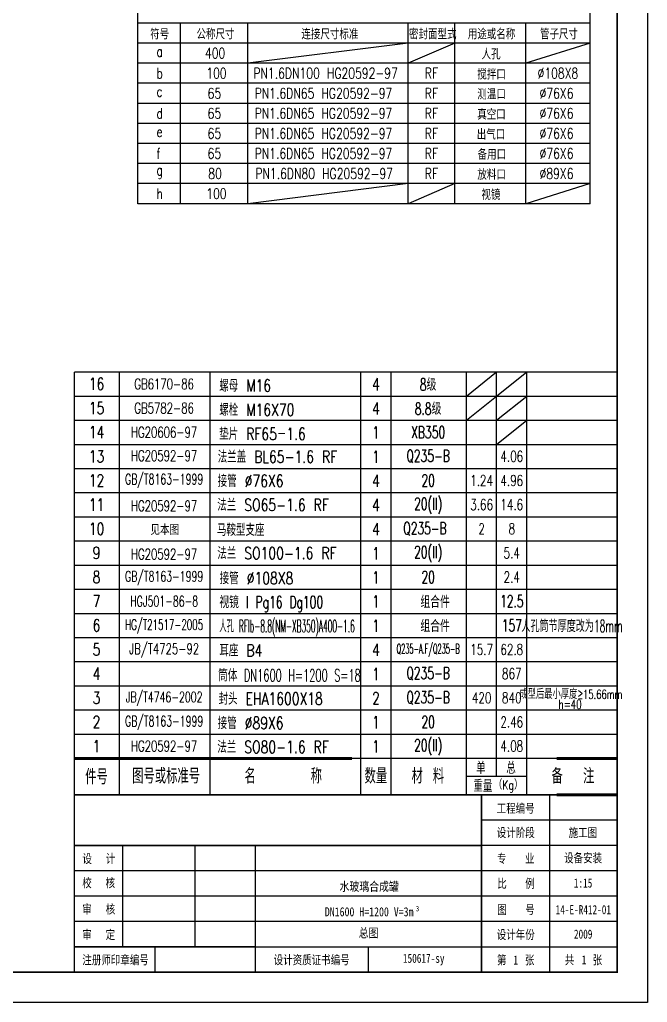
# Model space of a CAD drawing. Header units: inches. Extents: x 62841 to 69141, y -16552 to -7642.
# Drawn here: x 66019 to 69141, y -16552 to -11668 of the extents above; entities that cross this region are included whole.
import ezdxf
from ezdxf.enums import TextEntityAlignment as Align

# ---------------------------------------------------------------- set-up
doc = ezdxf.new("R2010")
doc.units = ezdxf.units.IN
doc.header["$LTSCALE"] = 150
doc.header["$MEASUREMENT"] = 0
for name, color, linetype in [('1', 2, 'Continuous'), ('2', 1, 'Continuous'), ('K1', 4, 'Continuous'), ('鲁新图框', 7, 'Continuous')]:
    doc.layers.add(name, color=color, linetype=linetype)
doc.styles.add('HZFS', font='txt.shx', dxfattribs={"width": 0.75, "bigfont": 'hzfs.shx'})
doc.styles.add('ST', font='', dxfattribs={"width": 0.75})
doc.styles.add('鲁新标准', font='', dxfattribs={"width": 0.75})
doc.styles.get('ST').set_extended_font_data('SimSun')
doc.styles.get('鲁新标准').set_extended_font_data('SimSun')

# ---------------------------------------------------------------- blocks, each defined once
blk = doc.blocks.new('A2_594H')
at = {"const_width": 50}
blk.add_lwpolyline([(-40000, 0), (0, 0), (0, 55900), (-40000, 55900)], close=True, dxfattribs=at)
blk = doc.blocks.new('属性文字01')
at = {"style": '鲁新标准', "width": 0.75}
for tag, p in [('3', (-11.3, 53.05)), ('4', (-11.37, 44.76)), ('5', (-11.31, 36.37)), ('1', (-82.25, 35.7)), ('2', (-82.25, 27.7)), ('6', (-11.31, 28.04)), ('7', (-11.24, 19.22)), ('8', (-11.28, 11.12)), ('9', (-33.65, 2.52))]:
    blk.add_attdef(tag, text='', height=3, dxfattribs=at).set_placement(p, align=Align.CENTER)

msp = doc.modelspace()

# ---------------------------------------------------------------- linework, layer by layer
for p, q in [((67950.8, -11784.7), (67153.5, -11884.5)), ((68183.7, -11784.7), (67950.8, -11884.5)), ((68856.1, -11784.7), (68537.2, -11884.5)), ((67950.8, -12483), (67153.5, -12582.7)), ((68183.7, -12483), (67950.8, -12582.7)), ((68856.1, -12483), (68537.2, -12582.7)), ((68391.1, -13420.5), (68241.1, -13540.5)), ((68541.1, -13420.5), (68391.1, -13540.5)), ((68391.1, -13540.5), (68241.1, -13660.5)), ((68541.1, -13540.5), (68391.1, -13660.5)), ((68541.1, -13660.5), (68391.1, -13780.5)), ((66291.1, -15520.5), (68991.1, -15520.5)), ((68653.6, -15520.5), (68653.6, -16402.5)), ((68991.1, -15520.5), (68991.1, -16402.5)), ((68991.1, -15646.5), (68316.1, -15646.5)), ((66531.1, -15772.5), (66531.1, -16276.5)), ((66891.1, -15772.5), (66891.1, -16276.5)), ((67191.1, -15772.5), (67191.1, -16402.5)), ((68991.1, -15772.5), (68316.1, -15772.5)), ((68991.1, -15898.5), (66291.1, -15898.5)), ((68991.1, -16024.5), (66291.1, -16024.5)), ((67191.1, -16150.5), (66291.1, -16150.5)), ((68316.1, -16150.5), (66291.1, -16150.5)), ((68991.1, -16150.5), (68316.1, -16150.5)), ((67191.1, -16276.5), (66291.1, -16276.5)), ((66294.8, -16276.5), (68991.1, -16276.5)), ((66692.3, -16402.5), (66692.3, -16276.5)), ((67753.6, -16402.5), (67753.6, -16276.5)), ((68991.1, -16297.5), (68991.1, -16402.5)), ((68639.4, -16402.5), (68991.1, -16402.5)), ((68639.4, -16402.5), (68991.1, -16402.5))]:
    msp.add_line(p, q)
at = {"linetype": 'Continuous', "lineweight": 25}
for p, q in [((68991.1, -13420.5), (66291.1, -13420.5)), ((66516.1, -15520.5), (66516.1, -13420.5)), ((66966.1, -15520.5), (66966.1, -13420.5)), ((67716.1, -15520.5), (67716.1, -13420.5)), ((67866.1, -15520.5), (67866.1, -13420.5)), ((68241.1, -15520.5), (68241.1, -13420.5)), ((68391.1, -15430.5), (68391.1, -13420.5)), ((68541.1, -15520.5), (68541.1, -13420.5)), ((68991.1, -13540.5), (66291.1, -13540.5)), ((68991.1, -13660.5), (66291.1, -13660.5)), ((68991.1, -13780.5), (66291.1, -13780.5)), ((68991.1, -13900.5), (66291.1, -13900.5)), ((68991.1, -14020.5), (66291.1, -14020.5)), ((68991.1, -14140.5), (66291.1, -14140.5)), ((68991.1, -14260.5), (66291.1, -14260.5)), ((68991.1, -14380.5), (66291.1, -14380.5)), ((68991.1, -14500.5), (66291.1, -14500.5)), ((68991.1, -14620.5), (66291.1, -14620.5)), ((68991.1, -14740.5), (66291.1, -14740.5)), ((68991.1, -14860.5), (66291.1, -14860.5)), ((68991.1, -15100.5), (66291.1, -15100.5)), ((68991.1, -15220.5), (66291.1, -15220.5)), ((68991.1, -15340.5), (66291.1, -15340.5)), ((68541.1, -15430.5), (68241.1, -15430.5))]:
    msp.add_line(p, q, dxfattribs=at)
at = {"ltscale": 0.5}
msp.add_line((68991.1, -14980.5), (66291.1, -14980.5), dxfattribs=at)
at = {"linetype": 'Continuous', "lineweight": 70}
for p, q in [((66411.1, -15340.5), (66291.1, -15340.5)), ((67011.1, -15340.5), (66411.1, -15340.5)), ((67671.1, -15340.5), (67011.1, -15340.5)), ((68991.1, -15340.5), (68691.1, -15340.5)), ((68691.1, -15520.5), (68991.1, -15520.5))]:
    msp.add_line(p, q, dxfattribs=at)
at = {"color": 4, "const_width": 7.5}
msp.add_lwpolyline([(66291.1, -15520.5), (68991.1, -15520.5), (68991.1, -16402.5), (66291.1, -16402.5)], close=True, dxfattribs=at)
at = {"layer": '1', "color": 7}
for p, q in [((68856.1, -11685), (66606.1, -11685)), ((66819.8, -12582.7), (66819.8, -11685)), ((67153.5, -12582.7), (67153.5, -11685)), ((67950.8, -12582.7), (67950.8, -11685)), ((68183.7, -12582.7), (68183.7, -11685)), ((68537.2, -12582.7), (68537.2, -11685)), ((68856.1, -11784.7), (66606.1, -11784.7)), ((68856.1, -11884.5), (66606.1, -11884.5)), ((68856.1, -11984.2), (66606.1, -11984.2)), ((68856.1, -12084), (66606.1, -12084)), ((68856.1, -12183.7), (66606.1, -12183.7)), ((68856.1, -12283.5), (66606.1, -12283.5)), ((68856.1, -12383.2), (66606.1, -12383.2)), ((68856.1, -12483), (66606.1, -12483))]:
    msp.add_line(p, q, dxfattribs=at)
at = {"layer": '2'}
for p, q in [((68856.1, -12582.7), (68856.1, -8065.5)), ((66606.1, -12183.7), (66606.1, -11542.5)), ((66606.1, -12582.7), (66606.1, -11542.5)), ((66291.1, -15520.5), (66291.1, -13420.5))]:
    msp.add_line(p, q, dxfattribs=at)
at = {"layer": '2', "color": 1}
msp.add_line((68856.1, -12582.7), (66606.1, -12582.7), dxfattribs=at)
at = {"layer": 'K1', "const_width": 7.5}
for points in [[(66291.1, -15772.5), (68316.1, -15772.5), (68316.1, -15520.5)], [(68316.1, -15772.5), (68316.1, -16402.5)]]:
    msp.add_lwpolyline(points, dxfattribs=at)
at = {"layer": '鲁新图框'}
msp.add_lwpolyline([(62841.1, -16552.5), (62841.1, -7642.5), (69141.1, -7642.5), (69141.1, -16552.5)], close=True, dxfattribs=at)

# ---------------------------------------------------------------- block references
at = {"xscale": 0.15, "yscale": 0.15, "zscale": 0.15}
msp.add_blockref('A2_594H', (68991.1, -16402.5), dxfattribs=at)
ref = msp.add_blockref('属性文字01', (68991.1, -16402.5), dxfattribs=dict(xscale=15, yscale=15, zscale=15))
ref.add_attrib('4', '施工图', dxfattribs={"height": 45, "style": '鲁新标准', "width": 0.75}).set_placement((68820.5, -15731), align=Align.CENTER)
ref.add_attrib('5', '设备安装', dxfattribs={"height": 45, "style": '鲁新标准', "width": 0.75}).set_placement((68821.4, -15856.9), align=Align.CENTER)
ref.add_attrib('6', '1:15', dxfattribs={"height": 45, "style": '鲁新标准', "width": 0.75}).set_placement((68821.4, -15981.9), align=Align.CENTER)
ref.add_attrib('7', '14-E-R412-01', dxfattribs={"height": 45, "style": '鲁新标准', "width": 0.75}).set_placement((68822.5, -16114.2), align=Align.CENTER)
ref.add_attrib('8', '2009', dxfattribs={"height": 45, "style": '鲁新标准', "width": 0.75}).set_placement((68821.9, -16235.7), align=Align.CENTER)
ref.add_attrib('9', '1', dxfattribs={"height": 45, "style": '鲁新标准', "width": 0.75}).set_placement((68486.3, -16364.7), align=Align.CENTER)

# ---------------------------------------------------------------- texts
at = {"style": 'HZFS', "width": 0.75}
for s, p in [('符号', (66668.3, -11739.7)), ('公称尺寸', (66898.6, -11739.4)), ('连接尺寸标准', (67420.4, -11739.7)), ('密封面型式', (67955.5, -11739.4)), ('用途或名称', (68248, -11739.4)), ('管子尺寸', (68606.9, -11739.4)), ('a', (66699.8, -11825.8)), ('400', (66940.7, -11834.6)), ('人孔', (68316.5, -11839.2)), ('b', (66699.8, -11934.3)), ('100', (66947.3, -11934.3)), ('PN1.6DN100 HG20592-97', (67181.4, -11934.3)), ('RF', (68034.5, -11934.3)), ('搅拌口', (68295.2, -11939.4)), ('%%C108X8', (68594.9, -11934.3)), ('65', (66953.8, -12034.1)), ('PN1.6DN65 HG20592-97', (67187.9, -12034.1)), ('RF', (68034.5, -12034.1)), ('测温口', (68295.4, -12038.7)), ('%%C76X6', (68604.7, -12034.1)), ('c', (66699.8, -12025.3)), ('d', (66699.8, -12133.8)), ('65', (66953.8, -12133.8)), ('PN1.6DN65 HG20592-97', (67187.9, -12133.8)), ('RF', (68034.5, -12133.8)), ('真空口', (68294.8, -12138.7)), ('%%C76X6', (68604.7, -12133.8)), ('65', (66953.8, -12233.6)), ('PN1.6DN65 HG20592-97', (67187.9, -12233.6)), ('RF', (68034.5, -12233.6)), ('出气口', (68292.4, -12238.4)), ('%%C76X6', (68604.7, -12233.6)), ('e', (66699.8, -12224.8)), ('f', (66699.8, -12333.3)), ('65', (66953.8, -12333.3)), ('PN1.6DN65 HG20592-97', (67187.9, -12333.3)), ('RF', (68034.5, -12333.3)), ('备用口', (68296.8, -12337.9)), ('%%C76X6', (68604.7, -12333.3)), ('放料口', (68295.7, -12437.9)), ('g', (66699.8, -12415.6)), ('80', (66957.1, -12433.1)), ('PN1.6DN80 HG20592-97', (67191.2, -12433.1)), ('RF', (68034.5, -12433.1)), ('%%C89X6', (68604.7, -12433.1)), ('h', (66699.8, -12532.8)), ('100', (66947.3, -12532.8)), ('视镜', (68315.8, -12537.7))]:
    msp.add_text(s, height=52.5, dxfattribs=at).set_placement(p, align=Align.MIDDLE_LEFT)
for s, height, style, width, p in [('16', 60, 'HZFS', 0.75, (66401.4, -13478.7)), ('GB6170-86', 52.5, 'HZFS', 0.7, (66737.8, -13478.7)), ('4', 60, 'HZFS', 0.75, (67791.1, -13480.5)), ('15', 60, 'HZFS', 0.75, (66401.4, -13598.7)), ('GB5782-86', 52.5, 'HZFS', 0.7, (66737.8, -13598.7)), ('4', 60, 'HZFS', 0.75, (67791.1, -13600.5)), ('14', 60, 'HZFS', 0.75, (66401.4, -13718.7)), ('HG20606-97', 52.5, 'HZFS', 0.7, (66737.8, -13718.7)), ('1', 60, 'HZFS', 0.75, (67791.1, -13720.5)), ('13', 60, 'HZFS', 0.75, (66401.4, -13838.7)), ('HG20592-97', 52.5, 'HZFS', 0.7, (66737.8, -13835.5)), ('1', 60, 'HZFS', 0.75, (67791.1, -13840.5)), ('4.06', 54, 'HZFS', 0.7, (68466.8, -13838.7)), ('GB/T8163-1999', 52.5, 'HZFS', 0.65, (66737.8, -13955.5)), ('12', 60, 'HZFS', 0.75, (66401.4, -13958.7)), ('4', 60, 'HZFS', 0.75, (67791.1, -13960.5)), ('1.24', 54, 'HZFS', 0.7, (68316.8, -13958.7)), ('4.96', 54, 'HZFS', 0.7, (68466.8, -13958.7)), ('11', 60, 'HZFS', 0.75, (66401.4, -14078.7)), ('HG20592-97', 52.5, 'HZFS', 0.7, (66737.8, -14084.6)), ('4', 60, 'HZFS', 0.75, (67791.1, -14080.5)), ('3.66', 54, 'HZFS', 0.7, (68316.8, -14078.7)), ('14.6', 54, 'HZFS', 0.7, (68466.8, -14078.7)), ('10', 60, 'HZFS', 0.75, (66401.4, -14198.7)), ('见本图', 52.5, 'HZFS', 0.7, (66741.1, -14200.5)), ('4', 60, 'HZFS', 0.75, (67791.1, -14200.5)), ('2', 54, 'HZFS', 0.7, (68316.8, -14198.7)), ('8', 54, 'HZFS', 0.7, (68466.8, -14198.7)), ('9', 60, 'HZFS', 0.75, (66401.4, -14318.7)), ('HG20592-97', 52.5, 'HZFS', 0.7, (66737.8, -14324.6)), ('1', 60, 'HZFS', 0.75, (67791.1, -14320.5)), ('5.4', 54, 'HZFS', 0.7, (68466.8, -14318.7)), ('8', 60, 'HZFS', 0.75, (66401.4, -14438.7)), ('GB/T8163-1999', 52.5, 'HZFS', 0.65, (66737.8, -14438.7)), ('1', 60, 'HZFS', 0.75, (67791.1, -14440.5)), ('2.4', 54, 'HZFS', 0.7, (68466.8, -14438.7)), ('7', 60, 'HZFS', 0.75, (66401.4, -14558.7)), ('HGJ501-86-8', 52.5, 'HZFS', 0.65, (66737.8, -14558.7)), ('1', 60, 'HZFS', 0.75, (67791.1, -14560.5)), ('6', 60, 'HZFS', 0.75, (66401.4, -14678.7)), ('HG/T21517-2005', 52.5, 'HZFS', 0.6, (66737.8, -14678.7)), ('1', 60, 'HZFS', 0.75, (67791.1, -14680.5)), ('5', 60, 'HZFS', 0.75, (66401.4, -14798.7)), ('JB/T4725-92', 52.5, 'HZFS', 0.7, (66737.8, -14798.7)), ('4', 60, 'HZFS', 0.75, (67791.1, -14800.5)), ('Q235-A.F/Q235-B', 48, 'HZFS', 0.5, (68050.8, -14798.7)), ('15.7', 54, 'HZFS', 0.7, (68316.8, -14798.7)), ('62.8', 54, 'HZFS', 0.7, (68466.8, -14798.7)), ('4', 60, 'HZFS', 0.75, (66401.4, -14918.7)), ('1', 60, 'HZFS', 0.75, (67791.1, -14920.5)), ('867', 54, 'HZFS', 0.7, (68466.8, -14918.7)), ('成型后最小厚度≥15.66mm', 45, 'HZFS', 0.677222, (68761, -15016.3)), ('3', 60, 'HZFS', 0.75, (66401.4, -15038.7)), ('JB/T4746-2002', 52.5, 'HZFS', 0.65, (66737.8, -15038.7)), ('2', 60, 'HZFS', 0.7, (67791.1, -15040.5)), ('420', 54, 'HZFS', 0.7, (68316.8, -15038.7)), ('840', 54, 'HZFS', 0.7, (68466.8, -15038.7)), ('h=40', 45, 'HZFS', 0.7, (68756.8, -15070.8)), ('2', 60, 'HZFS', 0.75, (66401.4, -15158.7)), ('GB/T8163-1999', 52.5, 'HZFS', 0.65, (66737.8, -15158.7)), ('1', 60, 'HZFS', 0.75, (67791.1, -15160.5)), ('2.46', 54, 'HZFS', 0.7, (68466.8, -15158.7)), ('1', 60, 'HZFS', 0.75, (66401.4, -15278.7)), ('HG20592-97', 52.5, 'HZFS', 0.7, (66737.8, -15278.7)), ('1', 60, 'HZFS', 0.75, (67791.1, -15280.5)), ('4.08', 54, 'HZFS', 0.7, (68466.8, -15278.7)), ('图号或标准号', 75, 'HZFS', 0.75, (66747.6, -15423.5)), ('名     称', 75, 'HZFS', 0.75, (67330.2, -15423.5)), ('数量', 75, 'HZFS', 0.75, (67790.9, -15423.5)), ('材 料', 75, 'HZFS', 0.75, (68049.4, -15423.5)), ('单', 60, 'HZFS', 0.75, (68313.1, -15384.3)), ('总', 60, 'HZFS', 0.75, (68463.1, -15384.3)), ('备  注', 75, 'HZFS', 0.75, (68770.9, -15423.5)), ('件号', 75, 'HZFS', 0.75, (66401.4, -15427.7)), ('重量', 60, 'HZFS', 0.75, (68323.1, -15473.7)), ('（Kg）', 45, 'HZFS', 0.75, (68448.8, -15473.7)), ('工程编号', 45, 'ST', 0.75, (68486, -15586.6)), ('设计阶段', 45, 'ST', 0.75, (68486.5, -15707.6)), ('设   计', 45, 'ST', 0.75, (66412.9, -15837.2)), ('专    业', 45, 'ST', 0.75, (68486.3, -15835.9)), ('校   核', 45, 'ST', 0.75, (66412.2, -15957.3)), ('比    例', 45, 'ST', 0.75, (68487.8, -15960.6)), ('审   核', 45, 'ST', 0.75, (66412.7, -16087.7)), ('图    号', 45, 'ST', 0.75, (68487.9, -16091.7)), ('3', 27, 'ST', 0.75, (67997.8, -16086.7)), ('审   定', 45, 'ST', 0.75, (66412.5, -16214.7)), ('设计年份', 45, 'ST', 0.75, (68486.5, -16214.6)), ('注册师印章编号', 45, 'ST', 0.75, (66496, -16340)), ('设计资质证书编号', 45, 'ST', 0.75, (67471.6, -16340)), ('150617-sy', 45, 'ST', 0.75, (68028.7, -16340)), ('第    张', 45, 'ST', 0.75, (68486.2, -16340.6)), ('共    张', 45, 'ST', 0.75, (68823.4, -16340.6))]:
    msp.add_text(s, height=height, dxfattribs=dict(style=style, width=width)).set_placement(p, align=Align.MIDDLE)
at = {"style": 'HZFS'}
for s, height, width, p in [('螺母 M16', 60, 0.75, (67011.6, -13517)), ('螺栓 M16X70', 60, 0.75, (67011.6, -13637)), ('垫片 RF65－1.6', 60, 0.75, (67011.6, -13757)), ('法兰盖 BL65-1.6 RF', 60, 0.75, (67004, -13870.7)), ('接管 %%c76X6', 60, 0.75, (67004, -13990.7)), ('法兰 SO65-1.6 RF', 60, 0.75, (67002, -14109.9)), ('马鞍型支座', 60, 0.75, (67000.4, -14234)), ('法兰 SO100-1.6 RF', 60, 0.75, (67002, -14349.9)), ('接管 %%c108X8', 60, 0.75, (67014, -14474)), ('人孔 RFIb-8.8(NM-XB350)A400-1.6', 61.682, 0.438728, (67012.2, -14713.1)), ('耳座 B4', 60, 0.75, (67012.2, -14833.1)), ('筒体 DN1600 H=1200 S=18', 60, 0.596459, (67006, -14957.1)), ('封头 EHA1600X18', 60, 0.75, (67008.5, -15073.1)), ('接管 %%c89X6', 60, 0.75, (67004, -15194)), ('法兰 SO80-1.6 RF', 60, 0.75, (67002, -15313.1))]:
    msp.add_text(s, height=height, dxfattribs=dict(at, width=width)).set_placement(p)
at = {"ltscale": 0.5, "style": 'HZFS'}
for s, width, p in [('8级', 0.65, (68050.8, -13478.7)), ('8.8级', 0.65, (68050.8, -13598.7)), ('XB350', 0.65, (68050.8, -13718.7)), ('Q235-B', 0.65, (68050.8, -13838.7)), ('20', 0.65, (68050.8, -13958.7)), ('20(II)', 0.65, (68050.8, -14078.7)), ('Q235-B', 0.65, (68035.1, -14198.7)), ('20(II)', 0.65, (68050.8, -14318.7)), ('20', 0.65, (68050.8, -14438.7)), ('  组合件', 0.65, (68050.8, -14558.7)), ('12.5', 0.65, (68466.8, -14558.7)), ('  组合件', 0.65, (68050.8, -14678.7)), ('157', 0.65, (68466.8, -14678.7)), ('人孔筒节厚度改为18mm', 0.556139, (68766.3, -14678.7)), ('Q235-B', 0.65, (68050.8, -14918.7)), ('Q235-B', 0.65, (68050.8, -15038.7)), ('20', 0.65, (68050.8, -15158.7)), ('20(II)', 0.65, (68050.8, -15278.7))]:
    msp.add_text(s, height=60, dxfattribs=dict(at, width=width)).set_placement(p, align=Align.MIDDLE)
at = {"ltscale": 0.5, "style": 'HZFS', "width": 0.65}
msp.add_text('视镜 I Pg16 Dg100', height=60, dxfattribs=at).set_placement((67012.2, -14593.1))
at = {"style": 'ST'}
for s, width, p in [('水玻璃合成罐', 0.8, (67757.5, -15998.8)), ('DN1600 H=1200 V=3m', 0.8, (67757.5, -16124.8)), ('总图', 0.8, (67754.5, -16229.9)), ('1', 0.75, (68825.9, -16363.7))]:
    msp.add_text(s, height=45, dxfattribs=dict(at, width=width)).set_placement(p, align=Align.CENTER)

doc.saveas('drawing.dxf')
